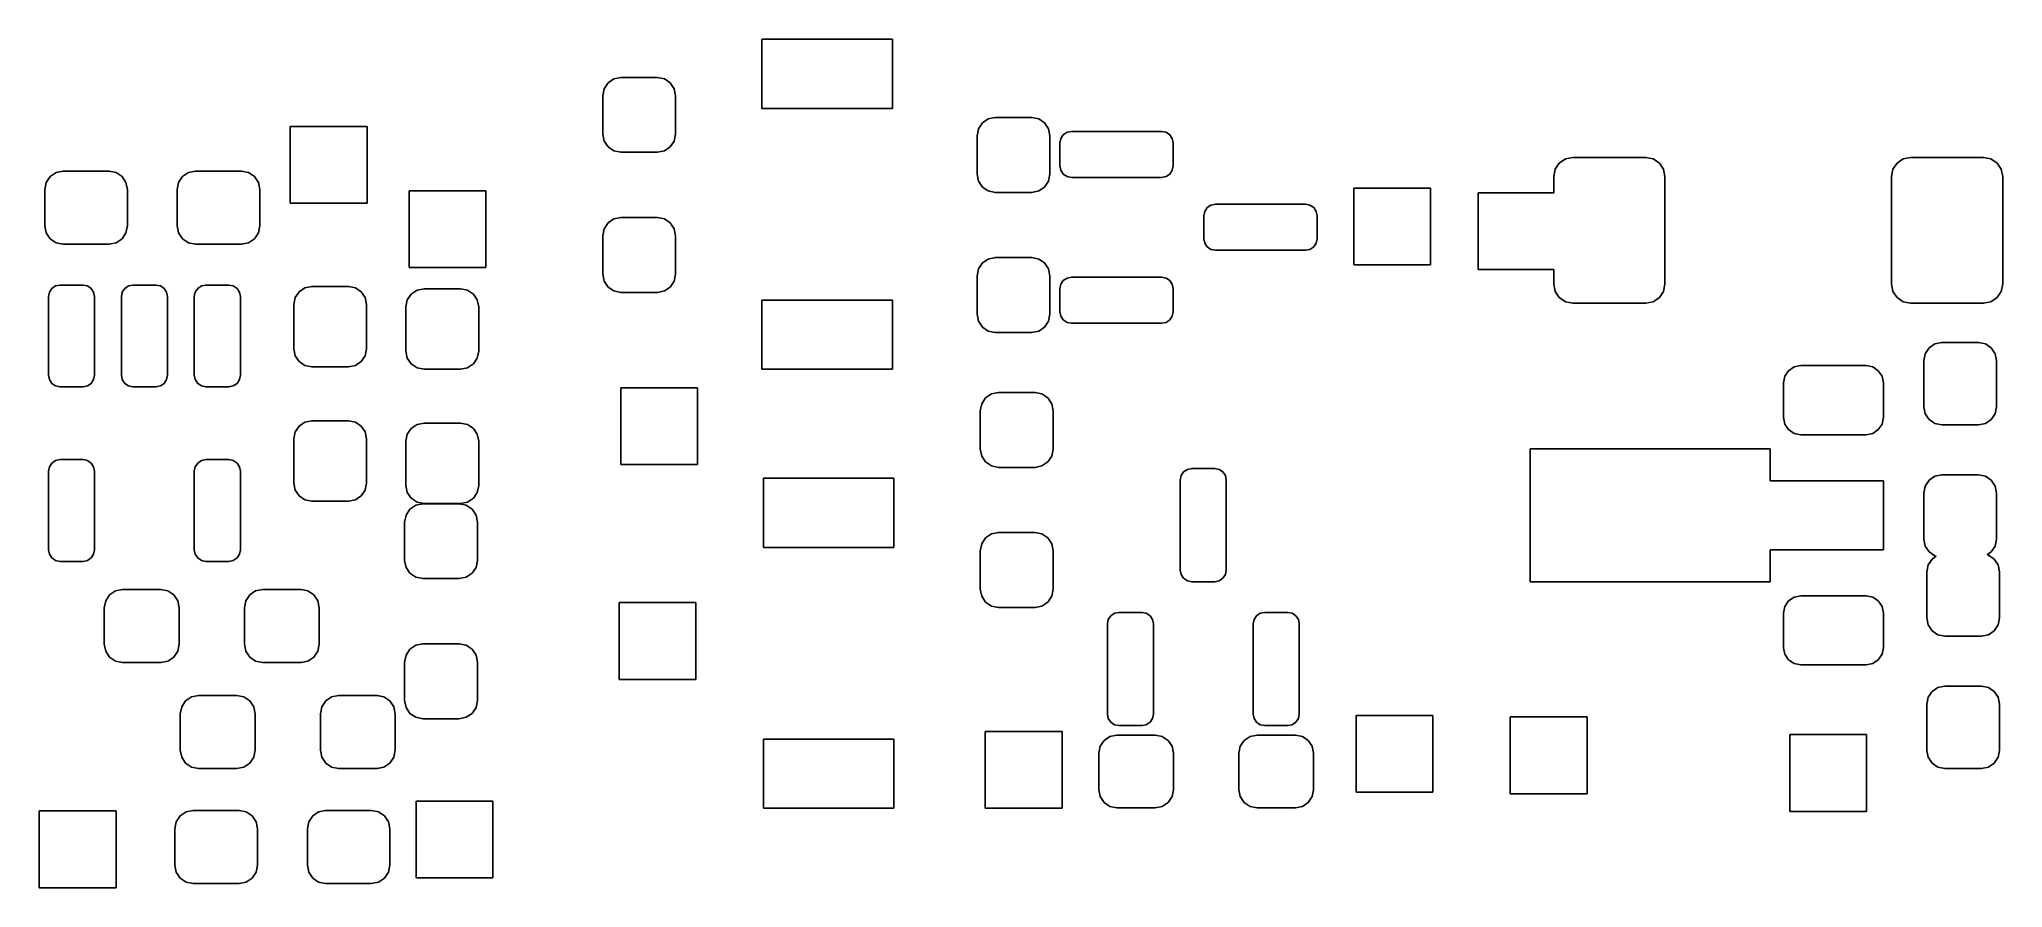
# Model space of a CAD drawing. Extents: x 98.8 to 124.4, y -100.9 to -89.8.
import ezdxf

# ---------------------------------------------------------------- set-up
doc = ezdxf.new("R2010")
doc.units = 0
doc.layers.add('BLACK', color=7, linetype='CONTINUOUS')

msp = doc.modelspace()

# ---------------------------------------------------------------- linework, layer by layer
at = {"layer": 'BLACK', "linetype": 'CONTINUOUS'}
for p, q in [((108.2, -90.71), (108.2, -89.81)), ((108.2, -89.81), (109.9, -89.81)), ((109.9, -89.81), (109.9, -90.71)), ((106.125, -90.545), (106.143079, -90.454113)), ((106.125, -91.045), (106.125, -90.545)), ((106.143079, -90.454113), (106.194562, -90.377062)), ((106.194562, -90.377062), (106.271613, -90.325579)), ((106.271613, -90.325579), (106.3625, -90.3075)), ((106.3625, -90.3075), (106.8375, -90.3075)), ((106.8375, -90.3075), (106.928387, -90.325579)), ((106.928387, -90.325579), (107.005438, -90.377062)), ((107.005438, -90.377062), (107.056921, -90.454113)), ((107.056921, -90.454113), (107.075, -90.545)), ((107.075, -90.545), (107.075, -91.045)), ((109.9, -90.71), (108.2, -90.71)), ((102.055, -91.945), (102.055, -90.945)), ((102.055, -90.945), (103.055, -90.945)), ((103.055, -90.945), (103.055, -91.945)), ((106.143079, -91.135887), (106.125, -91.045)), ((107.075, -91.045), (107.056921, -91.135887)), ((111.0025, -91.0675), (111.020579, -90.976613)), ((111.020579, -90.976613), (111.072062, -90.899562)), ((111.072062, -90.899562), (111.149113, -90.848079)), ((111.149113, -90.848079), (111.24, -90.83)), ((111.24, -90.83), (111.715, -90.83)), ((111.715, -90.83), (111.805887, -90.848079)), ((111.805887, -90.848079), (111.882938, -90.899562)), ((111.882938, -90.899562), (111.934421, -90.976613)), ((111.934421, -90.976613), (111.9525, -91.0675)), ((112.093918, -91.102597), (112.126434, -91.053934)), ((112.126434, -91.053934), (112.175097, -91.021418)), ((112.175097, -91.021418), (112.2325, -91.01)), ((112.2325, -91.01), (113.4075, -91.01)), ((113.4075, -91.01), (113.464903, -91.021418)), ((113.464903, -91.021418), (113.513566, -91.053934)), ((113.513566, -91.053934), (113.546082, -91.102597)), ((106.194562, -91.212938), (106.143079, -91.135887)), ((106.271613, -91.264421), (106.194562, -91.212938)), ((106.3625, -91.2825), (106.271613, -91.264421)), ((106.8375, -91.2825), (106.3625, -91.2825)), ((106.928387, -91.264421), (106.8375, -91.2825)), ((107.005438, -91.212938), (106.928387, -91.264421)), ((107.056921, -91.135887), (107.005438, -91.212938)), ((111.0025, -91.5675), (111.0025, -91.0675)), ((111.9525, -91.0675), (111.9525, -91.5675)), ((112.0825, -91.16), (112.093918, -91.102597)), ((112.0825, -91.46), (112.0825, -91.16)), ((113.546082, -91.102597), (113.5575, -91.16)), ((113.5575, -91.16), (113.5575, -91.46)), ((98.927062, -91.599562), (99.004113, -91.548079)), ((99.004113, -91.548079), (99.095, -91.53)), ((99.095, -91.53), (99.695, -91.53)), ((99.695, -91.53), (99.785887, -91.548079)), ((99.785887, -91.548079), (99.862938, -91.599562)), ((100.652062, -91.599562), (100.729113, -91.548079)), ((100.729113, -91.548079), (100.82, -91.53)), ((100.82, -91.53), (101.42, -91.53)), ((101.42, -91.53), (101.510887, -91.548079)), ((101.510887, -91.548079), (101.587938, -91.599562)), ((111.020579, -91.658387), (111.0025, -91.5675)), ((111.9525, -91.5675), (111.934421, -91.658387)), ((112.093918, -91.517403), (112.0825, -91.46)), ((112.126434, -91.566066), (112.093918, -91.517403)), ((112.175097, -91.598582), (112.126434, -91.566066)), ((113.513566, -91.566066), (113.464903, -91.598582)), ((113.546082, -91.517403), (113.513566, -91.566066)), ((113.5575, -91.46), (113.546082, -91.517403)), ((118.515, -91.6), (118.53403, -91.504329)), ((118.53403, -91.504329), (118.588223, -91.423223)), ((118.588223, -91.423223), (118.669329, -91.36903)), ((118.669329, -91.36903), (118.765, -91.35)), ((118.765, -91.35), (119.715, -91.35)), ((119.715, -91.35), (119.810671, -91.36903)), ((119.810671, -91.36903), (119.891777, -91.423223)), ((119.891777, -91.423223), (119.94597, -91.504329)), ((119.94597, -91.504329), (119.965, -91.6)), ((122.915, -91.6), (122.93403, -91.504329)), ((122.93403, -91.504329), (122.988223, -91.423223)), ((122.988223, -91.423223), (123.069329, -91.36903)), ((123.069329, -91.36903), (123.165, -91.35)), ((123.165, -91.35), (124.115, -91.35)), ((124.115, -91.35), (124.210671, -91.36903)), ((124.210671, -91.36903), (124.291777, -91.423223)), ((124.291777, -91.423223), (124.34597, -91.504329)), ((124.34597, -91.504329), (124.365, -91.6)), ((98.8575, -91.7675), (98.875579, -91.676613)), ((98.8575, -92.2425), (98.8575, -91.7675)), ((98.875579, -91.676613), (98.927062, -91.599562)), ((99.862938, -91.599562), (99.914421, -91.676613)), ((99.914421, -91.676613), (99.9325, -91.7675)), ((99.9325, -91.7675), (99.9325, -92.2425)), ((100.5825, -91.7675), (100.600579, -91.676613)), ((100.5825, -92.2425), (100.5825, -91.7675)), ((100.600579, -91.676613), (100.652062, -91.599562)), ((101.587938, -91.599562), (101.639421, -91.676613)), ((101.639421, -91.676613), (101.6575, -91.7675)), ((101.6575, -91.7675), (101.6575, -92.2425)), ((103.605, -92.785), (103.605, -91.785)), ((103.605, -91.785), (104.605, -91.785)), ((104.605, -91.785), (104.605, -92.785)), ((111.072062, -91.735438), (111.020579, -91.658387)), ((111.149113, -91.786921), (111.072062, -91.735438)), ((111.24, -91.805), (111.149113, -91.786921)), ((111.715, -91.805), (111.24, -91.805)), ((111.805887, -91.786921), (111.715, -91.805)), ((111.882938, -91.735438), (111.805887, -91.786921)), ((111.934421, -91.658387), (111.882938, -91.735438)), ((112.2325, -91.61), (112.175097, -91.598582)), ((113.4075, -91.61), (112.2325, -91.61)), ((113.464903, -91.598582), (113.4075, -91.61)), ((115.91, -92.75), (115.91, -91.75)), ((115.91, -91.75), (116.91, -91.75)), ((116.91, -91.75), (116.91, -92.75)), ((117.53, -92.81), (117.53, -91.81)), ((117.53, -91.81), (118.515, -91.81)), ((118.515, -91.81), (118.515, -91.6)), ((119.965, -91.6), (119.965, -93)), ((122.915, -93), (122.915, -91.6)), ((124.365, -91.6), (124.365, -93)), ((103.055, -91.945), (102.055, -91.945)), ((113.9575, -92.11), (113.968918, -92.052597)), ((113.968918, -92.052597), (114.001434, -92.003934)), ((114.001434, -92.003934), (114.050097, -91.971418)), ((114.050097, -91.971418), (114.1075, -91.96)), ((114.1075, -91.96), (115.2825, -91.96)), ((115.2825, -91.96), (115.339903, -91.971418)), ((115.339903, -91.971418), (115.388566, -92.003934)), ((115.388566, -92.003934), (115.421082, -92.052597)), ((115.421082, -92.052597), (115.4325, -92.11)), ((98.875579, -92.333387), (98.8575, -92.2425)), ((98.927062, -92.410438), (98.875579, -92.333387)), ((99.914421, -92.333387), (99.862938, -92.410438)), ((99.9325, -92.2425), (99.914421, -92.333387)), ((100.600579, -92.333387), (100.5825, -92.2425)), ((100.652062, -92.410438), (100.600579, -92.333387)), ((101.639421, -92.333387), (101.587938, -92.410438)), ((101.6575, -92.2425), (101.639421, -92.333387)), ((106.125, -92.37), (106.143079, -92.279113)), ((106.143079, -92.279113), (106.194562, -92.202062)), ((106.194562, -92.202062), (106.271613, -92.150579)), ((106.271613, -92.150579), (106.3625, -92.1325)), ((106.3625, -92.1325), (106.8375, -92.1325)), ((106.8375, -92.1325), (106.928387, -92.150579)), ((106.928387, -92.150579), (107.005438, -92.202062)), ((107.005438, -92.202062), (107.056921, -92.279113)), ((107.056921, -92.279113), (107.075, -92.37)), ((113.9575, -92.41), (113.9575, -92.11)), ((115.4325, -92.11), (115.4325, -92.41)), ((99.004113, -92.461921), (98.927062, -92.410438)), ((99.095, -92.48), (99.004113, -92.461921)), ((99.695, -92.48), (99.095, -92.48)), ((99.785887, -92.461921), (99.695, -92.48)), ((99.862938, -92.410438), (99.785887, -92.461921)), ((100.729113, -92.461921), (100.652062, -92.410438)), ((100.82, -92.48), (100.729113, -92.461921)), ((101.42, -92.48), (100.82, -92.48)), ((101.510887, -92.461921), (101.42, -92.48)), ((101.587938, -92.410438), (101.510887, -92.461921)), ((106.125, -92.87), (106.125, -92.37)), ((107.075, -92.37), (107.075, -92.87)), ((113.968918, -92.467403), (113.9575, -92.41)), ((114.001434, -92.516066), (113.968918, -92.467403)), ((114.050097, -92.548582), (114.001434, -92.516066)), ((114.1075, -92.56), (114.050097, -92.548582)), ((115.2825, -92.56), (114.1075, -92.56)), ((115.339903, -92.548582), (115.2825, -92.56)), ((115.388566, -92.516066), (115.339903, -92.548582)), ((115.421082, -92.467403), (115.388566, -92.516066)), ((115.4325, -92.41), (115.421082, -92.467403)), ((104.605, -92.785), (103.605, -92.785)), ((111.0025, -92.8925), (111.020579, -92.801613)), ((111.020579, -92.801613), (111.072062, -92.724562)), ((111.072062, -92.724562), (111.149113, -92.673079)), ((111.149113, -92.673079), (111.24, -92.655)), ((111.24, -92.655), (111.715, -92.655)), ((111.715, -92.655), (111.805887, -92.673079)), ((111.805887, -92.673079), (111.882938, -92.724562)), ((111.882938, -92.724562), (111.934421, -92.801613)), ((111.934421, -92.801613), (111.9525, -92.8925)), ((116.91, -92.75), (115.91, -92.75)), ((118.515, -92.81), (117.53, -92.81)), ((118.515, -93), (118.515, -92.81)), ((98.905, -93.1625), (98.916418, -93.105097)), ((98.916418, -93.105097), (98.948934, -93.056434)), ((98.948934, -93.056434), (98.997597, -93.023918)), ((98.997597, -93.023918), (99.055, -93.0125)), ((99.055, -93.0125), (99.355, -93.0125)), ((99.355, -93.0125), (99.412403, -93.023918)), ((99.412403, -93.023918), (99.461066, -93.056434)), ((99.461066, -93.056434), (99.493582, -93.105097)), ((99.493582, -93.105097), (99.505, -93.1625)), ((99.855, -93.1625), (99.866418, -93.105097)), ((99.866418, -93.105097), (99.898934, -93.056434)), ((99.898934, -93.056434), (99.947597, -93.023918)), ((99.947597, -93.023918), (100.005, -93.0125)), ((100.005, -93.0125), (100.305, -93.0125)), ((100.305, -93.0125), (100.362403, -93.023918)), ((100.362403, -93.023918), (100.411066, -93.056434)), ((100.411066, -93.056434), (100.443582, -93.105097)), ((100.443582, -93.105097), (100.455, -93.1625)), ((100.805, -93.1625), (100.816418, -93.105097)), ((100.816418, -93.105097), (100.848934, -93.056434)), ((100.848934, -93.056434), (100.897597, -93.023918)), ((100.897597, -93.023918), (100.955, -93.0125)), ((100.955, -93.0125), (101.255, -93.0125)), ((101.255, -93.0125), (101.312403, -93.023918)), ((101.312403, -93.023918), (101.361066, -93.056434)), ((101.361066, -93.056434), (101.393582, -93.105097)), ((101.393582, -93.105097), (101.405, -93.1625)), ((102.118079, -93.176613), (102.169562, -93.099562)), ((102.169562, -93.099562), (102.246613, -93.048079)), ((102.246613, -93.048079), (102.3375, -93.03)), ((102.3375, -93.03), (102.8125, -93.03)), ((102.8125, -93.03), (102.903387, -93.048079)), ((102.903387, -93.048079), (102.980438, -93.099562)), ((102.980438, -93.099562), (103.031921, -93.176613)), ((103.629562, -93.129562), (103.706613, -93.078079)), ((103.706613, -93.078079), (103.7975, -93.06)), ((103.7975, -93.06), (104.2725, -93.06)), ((104.2725, -93.06), (104.363387, -93.078079)), ((104.363387, -93.078079), (104.440438, -93.129562)), ((106.143079, -92.960887), (106.125, -92.87)), ((106.194562, -93.037938), (106.143079, -92.960887)), ((106.271613, -93.089421), (106.194562, -93.037938)), ((106.3625, -93.1075), (106.271613, -93.089421)), ((106.8375, -93.1075), (106.3625, -93.1075)), ((106.928387, -93.089421), (106.8375, -93.1075)), ((107.005438, -93.037938), (106.928387, -93.089421)), ((107.056921, -92.960887), (107.005438, -93.037938)), ((107.075, -92.87), (107.056921, -92.960887)), ((111.0025, -93.3925), (111.0025, -92.8925)), ((111.9525, -92.8925), (111.9525, -93.3925)), ((112.0825, -93.06), (112.093918, -93.002597)), ((112.0825, -93.36), (112.0825, -93.06)), ((112.093918, -93.002597), (112.126434, -92.953934)), ((112.126434, -92.953934), (112.175097, -92.921418)), ((112.175097, -92.921418), (112.2325, -92.91)), ((112.2325, -92.91), (113.4075, -92.91)), ((113.4075, -92.91), (113.464903, -92.921418)), ((113.464903, -92.921418), (113.513566, -92.953934)), ((113.513566, -92.953934), (113.546082, -93.002597)), ((113.546082, -93.002597), (113.5575, -93.06)), ((113.5575, -93.06), (113.5575, -93.36)), ((118.53403, -93.095671), (118.515, -93)), ((118.588223, -93.176777), (118.53403, -93.095671)), ((119.94597, -93.095671), (119.891777, -93.176777)), ((119.965, -93), (119.94597, -93.095671)), ((122.93403, -93.095671), (122.915, -93)), ((122.988223, -93.176777), (122.93403, -93.095671)), ((124.34597, -93.095671), (124.291777, -93.176777)), ((124.365, -93), (124.34597, -93.095671)), ((98.905, -94.1875), (98.905, -93.1625)), ((99.505, -93.1625), (99.505, -94.1875)), ((99.855, -94.1875), (99.855, -93.1625)), ((100.455, -93.1625), (100.455, -94.1875)), ((100.805, -94.1875), (100.805, -93.1625)), ((101.405, -93.1625), (101.405, -94.1875)), ((102.1, -93.2675), (102.118079, -93.176613)), ((102.1, -93.8425), (102.1, -93.2675)), ((103.031921, -93.176613), (103.05, -93.2675)), ((103.05, -93.2675), (103.05, -93.8425)), ((103.56, -93.2975), (103.578079, -93.206613)), ((103.56, -93.8725), (103.56, -93.2975)), ((103.578079, -93.206613), (103.629562, -93.129562)), ((104.440438, -93.129562), (104.491921, -93.206613)), ((104.491921, -93.206613), (104.51, -93.2975)), ((104.51, -93.2975), (104.51, -93.8725)), ((108.2, -94.11), (108.2, -93.21)), ((108.2, -93.21), (109.9, -93.21)), ((109.9, -93.21), (109.9, -94.11)), ((112.093918, -93.417403), (112.0825, -93.36)), ((113.5575, -93.36), (113.546082, -93.417403)), ((118.669329, -93.23097), (118.588223, -93.176777)), ((118.765, -93.25), (118.669329, -93.23097)), ((119.715, -93.25), (118.765, -93.25)), ((119.810671, -93.23097), (119.715, -93.25)), ((119.891777, -93.176777), (119.810671, -93.23097)), ((123.069329, -93.23097), (122.988223, -93.176777)), ((123.165, -93.25), (123.069329, -93.23097)), ((124.115, -93.25), (123.165, -93.25)), ((124.210671, -93.23097), (124.115, -93.25)), ((124.291777, -93.176777), (124.210671, -93.23097)), ((111.020579, -93.483387), (111.0025, -93.3925)), ((111.072062, -93.560438), (111.020579, -93.483387)), ((111.149113, -93.611921), (111.072062, -93.560438)), ((111.24, -93.63), (111.149113, -93.611921)), ((111.805887, -93.611921), (111.715, -93.63)), ((111.882938, -93.560438), (111.805887, -93.611921)), ((111.934421, -93.483387), (111.882938, -93.560438)), ((111.9525, -93.3925), (111.934421, -93.483387)), ((112.126434, -93.466066), (112.093918, -93.417403)), ((112.175097, -93.498582), (112.126434, -93.466066)), ((112.2325, -93.51), (112.175097, -93.498582)), ((113.4075, -93.51), (112.2325, -93.51)), ((113.464903, -93.498582), (113.4075, -93.51)), ((113.513566, -93.466066), (113.464903, -93.498582)), ((113.546082, -93.417403), (113.513566, -93.466066)), ((102.118079, -93.933387), (102.1, -93.8425)), ((103.05, -93.8425), (103.031921, -93.933387)), ((103.578079, -93.963387), (103.56, -93.8725)), ((104.51, -93.8725), (104.491921, -93.963387)), ((111.715, -93.63), (111.24, -93.63)), ((123.353079, -93.906613), (123.404562, -93.829562)), ((123.404562, -93.829562), (123.481613, -93.778079)), ((123.481613, -93.778079), (123.5725, -93.76)), ((123.5725, -93.76), (124.0475, -93.76)), ((124.0475, -93.76), (124.138387, -93.778079)), ((124.138387, -93.778079), (124.215438, -93.829562)), ((124.215438, -93.829562), (124.266921, -93.906613)), ((102.169562, -94.010438), (102.118079, -93.933387)), ((102.246613, -94.061921), (102.169562, -94.010438)), ((102.3375, -94.08), (102.246613, -94.061921)), ((102.8125, -94.08), (102.3375, -94.08)), ((102.903387, -94.061921), (102.8125, -94.08)), ((102.980438, -94.010438), (102.903387, -94.061921)), ((103.031921, -93.933387), (102.980438, -94.010438)), ((103.629562, -94.040438), (103.578079, -93.963387)), ((103.706613, -94.091921), (103.629562, -94.040438)), ((103.7975, -94.11), (103.706613, -94.091921)), ((104.2725, -94.11), (103.7975, -94.11)), ((104.363387, -94.091921), (104.2725, -94.11)), ((104.440438, -94.040438), (104.363387, -94.091921)), ((104.491921, -93.963387), (104.440438, -94.040438)), ((109.9, -94.11), (108.2, -94.11)), ((121.527127, -94.201396), (121.575901, -94.128401)), ((121.575901, -94.128401), (121.648896, -94.079627)), ((121.648896, -94.079627), (121.735, -94.0625)), ((121.735, -94.0625), (122.585, -94.0625)), ((122.585, -94.0625), (122.671104, -94.079627)), ((122.671104, -94.079627), (122.744099, -94.128401)), ((122.744099, -94.128401), (122.792873, -94.201396)), ((123.335, -93.9975), (123.353079, -93.906613)), ((123.335, -94.5975), (123.335, -93.9975)), ((124.266921, -93.906613), (124.285, -93.9975)), ((124.285, -93.9975), (124.285, -94.5975)), ((98.916418, -94.244903), (98.905, -94.1875)), ((98.948934, -94.293566), (98.916418, -94.244903)), ((98.997597, -94.326082), (98.948934, -94.293566)), ((99.055, -94.3375), (98.997597, -94.326082)), ((99.355, -94.3375), (99.055, -94.3375)), ((99.412403, -94.326082), (99.355, -94.3375)), ((99.461066, -94.293566), (99.412403, -94.326082)), ((99.493582, -94.244903), (99.461066, -94.293566)), ((99.505, -94.1875), (99.493582, -94.244903)), ((99.866418, -94.244903), (99.855, -94.1875)), ((99.898934, -94.293566), (99.866418, -94.244903)), ((99.947597, -94.326082), (99.898934, -94.293566)), ((100.005, -94.3375), (99.947597, -94.326082)), ((100.305, -94.3375), (100.005, -94.3375)), ((100.362403, -94.326082), (100.305, -94.3375)), ((100.411066, -94.293566), (100.362403, -94.326082)), ((100.443582, -94.244903), (100.411066, -94.293566)), ((100.455, -94.1875), (100.443582, -94.244903)), ((100.816418, -94.244903), (100.805, -94.1875)), ((100.848934, -94.293566), (100.816418, -94.244903)), ((100.897597, -94.326082), (100.848934, -94.293566)), ((100.955, -94.3375), (100.897597, -94.326082)), ((101.255, -94.3375), (100.955, -94.3375)), ((101.312403, -94.326082), (101.255, -94.3375)), ((101.361066, -94.293566), (101.312403, -94.326082)), ((101.393582, -94.244903), (101.361066, -94.293566)), ((101.405, -94.1875), (101.393582, -94.244903)), ((106.36, -95.35), (106.36, -94.35)), ((106.36, -94.35), (107.36, -94.35)), ((107.36, -94.35), (107.36, -95.35)), ((121.51, -94.2875), (121.527127, -94.201396)), ((121.51, -94.7375), (121.51, -94.2875)), ((122.792873, -94.201396), (122.81, -94.2875)), ((122.81, -94.2875), (122.81, -94.7375)), ((111.045, -94.65), (111.063079, -94.559113)), ((111.063079, -94.559113), (111.114562, -94.482062)), ((111.114562, -94.482062), (111.191613, -94.430579)), ((111.191613, -94.430579), (111.2825, -94.4125)), ((111.2825, -94.4125), (111.7575, -94.4125)), ((111.7575, -94.4125), (111.848387, -94.430579)), ((111.848387, -94.430579), (111.925438, -94.482062)), ((111.925438, -94.482062), (111.976921, -94.559113)), ((111.976921, -94.559113), (111.995, -94.65)), ((123.353079, -94.688387), (123.335, -94.5975)), ((124.285, -94.5975), (124.266921, -94.688387)), ((102.118079, -94.926613), (102.169562, -94.849562)), ((102.169562, -94.849562), (102.246613, -94.798079)), ((102.246613, -94.798079), (102.3375, -94.78)), ((102.3375, -94.78), (102.8125, -94.78)), ((102.8125, -94.78), (102.903387, -94.798079)), ((102.903387, -94.798079), (102.980438, -94.849562)), ((102.980438, -94.849562), (103.031921, -94.926613)), ((103.578079, -94.956613), (103.629562, -94.879562)), ((103.629562, -94.879562), (103.706613, -94.828079)), ((103.706613, -94.828079), (103.7975, -94.81)), ((103.7975, -94.81), (104.2725, -94.81)), ((104.2725, -94.81), (104.363387, -94.828079)), ((104.363387, -94.828079), (104.440438, -94.879562)), ((104.440438, -94.879562), (104.491921, -94.956613)), ((111.045, -95.15), (111.045, -94.65)), ((111.995, -94.65), (111.995, -95.15)), ((121.527127, -94.823604), (121.51, -94.7375)), ((121.575901, -94.896599), (121.527127, -94.823604)), ((121.648896, -94.945373), (121.575901, -94.896599)), ((122.744099, -94.896599), (122.671104, -94.945373)), ((122.792873, -94.823604), (122.744099, -94.896599)), ((122.81, -94.7375), (122.792873, -94.823604)), ((123.404562, -94.765438), (123.353079, -94.688387)), ((123.481613, -94.816921), (123.404562, -94.765438)), ((123.5725, -94.835), (123.481613, -94.816921)), ((124.0475, -94.835), (123.5725, -94.835)), ((124.138387, -94.816921), (124.0475, -94.835)), ((124.215438, -94.765438), (124.138387, -94.816921)), ((124.266921, -94.688387), (124.215438, -94.765438)), ((102.1, -95.0175), (102.118079, -94.926613)), ((102.1, -95.5925), (102.1, -95.0175)), ((103.031921, -94.926613), (103.05, -95.0175)), ((103.05, -95.0175), (103.05, -95.5925)), ((103.56, -95.0475), (103.578079, -94.956613)), ((103.56, -95.6225), (103.56, -95.0475)), ((104.491921, -94.956613), (104.51, -95.0475)), ((104.51, -95.0475), (104.51, -95.6225)), ((111.063079, -95.240887), (111.045, -95.15)), ((111.995, -95.15), (111.976921, -95.240887)), ((118.21, -96.879), (118.21, -95.146)), ((118.21, -95.146), (121.335, -95.146)), ((121.335, -95.146), (121.335, -95.5625)), ((121.735, -94.9625), (121.648896, -94.945373)), ((122.585, -94.9625), (121.735, -94.9625)), ((122.671104, -94.945373), (122.585, -94.9625)), ((98.905, -95.4375), (98.916418, -95.380097)), ((98.916418, -95.380097), (98.948934, -95.331434)), ((98.948934, -95.331434), (98.997597, -95.298918)), ((98.997597, -95.298918), (99.055, -95.2875)), ((99.055, -95.2875), (99.355, -95.2875)), ((99.355, -95.2875), (99.412403, -95.298918)), ((99.412403, -95.298918), (99.461066, -95.331434)), ((99.461066, -95.331434), (99.493582, -95.380097)), ((99.493582, -95.380097), (99.505, -95.4375)), ((100.805, -95.4375), (100.816418, -95.380097)), ((100.816418, -95.380097), (100.848934, -95.331434)), ((100.848934, -95.331434), (100.897597, -95.298918)), ((100.897597, -95.298918), (100.955, -95.2875)), ((100.955, -95.2875), (101.255, -95.2875)), ((101.255, -95.2875), (101.312403, -95.298918)), ((101.312403, -95.298918), (101.361066, -95.331434)), ((101.361066, -95.331434), (101.393582, -95.380097)), ((101.393582, -95.380097), (101.405, -95.4375)), ((107.36, -95.35), (106.36, -95.35)), ((111.114562, -95.317938), (111.063079, -95.240887)), ((111.191613, -95.369421), (111.114562, -95.317938)), ((111.2825, -95.3875), (111.191613, -95.369421)), ((111.7575, -95.3875), (111.2825, -95.3875)), ((111.848387, -95.369421), (111.7575, -95.3875)), ((111.925438, -95.317938), (111.848387, -95.369421)), ((111.976921, -95.240887), (111.925438, -95.317938)), ((113.742597, -95.413918), (113.8, -95.4025)), ((113.8, -95.4025), (114.1, -95.4025)), ((114.1, -95.4025), (114.157403, -95.413918)), ((98.905, -96.4625), (98.905, -95.4375)), ((99.505, -95.4375), (99.505, -96.4625)), ((100.805, -96.4625), (100.805, -95.4375)), ((101.405, -95.4375), (101.405, -96.4625)), ((102.118079, -95.683387), (102.1, -95.5925)), ((103.05, -95.5925), (103.031921, -95.683387)), ((103.578079, -95.713387), (103.56, -95.6225)), ((104.51, -95.6225), (104.491921, -95.713387)), ((108.22, -96.43), (108.22, -95.53)), ((108.22, -95.53), (109.92, -95.53)), ((109.92, -95.53), (109.92, -96.43)), ((113.65, -95.5525), (113.661418, -95.495097)), ((113.65, -96.7275), (113.65, -95.5525)), ((113.661418, -95.495097), (113.693934, -95.446434)), ((113.693934, -95.446434), (113.742597, -95.413918)), ((114.157403, -95.413918), (114.206066, -95.446434)), ((114.206066, -95.446434), (114.238582, -95.495097)), ((114.238582, -95.495097), (114.25, -95.5525)), ((114.25, -95.5525), (114.25, -96.7275)), ((121.335, -95.5625), (122.81, -95.5625)), ((122.81, -95.5625), (122.81, -96.4625)), ((123.335, -95.7225), (123.353079, -95.631613)), ((123.353079, -95.631613), (123.404562, -95.554562)), ((123.404562, -95.554562), (123.481613, -95.503079)), ((123.481613, -95.503079), (123.5725, -95.485)), ((123.5725, -95.485), (124.0475, -95.485)), ((124.0475, -95.485), (124.138387, -95.503079)), ((124.138387, -95.503079), (124.215438, -95.554562)), ((124.215438, -95.554562), (124.266921, -95.631613)), ((124.266921, -95.631613), (124.285, -95.7225)), ((102.169562, -95.760438), (102.118079, -95.683387)), ((102.246613, -95.811921), (102.169562, -95.760438)), ((102.3375, -95.83), (102.246613, -95.811921)), ((102.8125, -95.83), (102.3375, -95.83)), ((102.903387, -95.811921), (102.8125, -95.83)), ((102.980438, -95.760438), (102.903387, -95.811921)), ((103.031921, -95.683387), (102.980438, -95.760438)), ((103.629562, -95.790438), (103.578079, -95.713387)), ((103.614562, -95.932062), (103.691613, -95.880579)), ((103.706613, -95.841921), (103.629562, -95.790438)), ((103.691613, -95.880579), (103.7825, -95.8625)), ((103.7975, -95.86), (103.706613, -95.841921)), ((103.7825, -95.8625), (104.2575, -95.8625)), ((104.2725, -95.86), (103.7975, -95.86)), ((104.2575, -95.8625), (104.348387, -95.880579)), ((104.363387, -95.841921), (104.2725, -95.86)), ((104.348387, -95.880579), (104.425438, -95.932062)), ((104.440438, -95.790438), (104.363387, -95.841921)), ((104.491921, -95.713387), (104.440438, -95.790438)), ((123.335, -96.3225), (123.335, -95.7225)), ((124.285, -95.7225), (124.285, -96.3225)), ((103.545, -96.1), (103.563079, -96.009113)), ((103.545, -96.6), (103.545, -96.1)), ((103.563079, -96.009113), (103.614562, -95.932062)), ((104.425438, -95.932062), (104.476921, -96.009113)), ((104.476921, -96.009113), (104.495, -96.1)), ((104.495, -96.1), (104.495, -96.6)), ((109.92, -96.43), (108.22, -96.43)), ((111.045, -96.475), (111.063079, -96.384113)), ((111.063079, -96.384113), (111.114562, -96.307062)), ((111.114562, -96.307062), (111.191613, -96.255579)), ((111.191613, -96.255579), (111.2825, -96.2375)), ((111.2825, -96.2375), (111.7575, -96.2375)), ((111.7575, -96.2375), (111.848387, -96.255579)), ((111.848387, -96.255579), (111.925438, -96.307062)), ((111.925438, -96.307062), (111.976921, -96.384113)), ((111.976921, -96.384113), (111.995, -96.475)), ((123.353079, -96.413387), (123.335, -96.3225)), ((123.404562, -96.490438), (123.353079, -96.413387)), ((124.266921, -96.413387), (124.215438, -96.490438)), ((124.285, -96.3225), (124.266921, -96.413387)), ((98.916418, -96.519903), (98.905, -96.4625)), ((98.948934, -96.568566), (98.916418, -96.519903)), ((98.997597, -96.601082), (98.948934, -96.568566)), ((99.055, -96.6125), (98.997597, -96.601082)), ((99.355, -96.6125), (99.055, -96.6125)), ((99.412403, -96.601082), (99.355, -96.6125)), ((99.461066, -96.568566), (99.412403, -96.601082)), ((99.493582, -96.519903), (99.461066, -96.568566)), ((99.505, -96.4625), (99.493582, -96.519903)), ((100.816418, -96.519903), (100.805, -96.4625)), ((100.848934, -96.568566), (100.816418, -96.519903)), ((100.897597, -96.601082), (100.848934, -96.568566)), ((100.955, -96.6125), (100.897597, -96.601082)), ((101.255, -96.6125), (100.955, -96.6125)), ((101.312403, -96.601082), (101.255, -96.6125)), ((101.361066, -96.568566), (101.312403, -96.601082)), ((101.393582, -96.519903), (101.361066, -96.568566)), ((101.405, -96.4625), (101.393582, -96.519903)), ((103.563079, -96.690887), (103.545, -96.6)), ((103.614562, -96.767938), (103.563079, -96.690887)), ((104.476921, -96.690887), (104.425438, -96.767938)), ((104.495, -96.6), (104.476921, -96.690887)), ((111.045, -96.975), (111.045, -96.475)), ((111.995, -96.475), (111.995, -96.975)), ((122.81, -96.4625), (121.335, -96.4625)), ((121.335, -96.4625), (121.335, -96.879)), ((123.375, -96.75), (123.393079, -96.659113)), ((123.393079, -96.659113), (123.444562, -96.582062)), ((123.481613, -96.541921), (123.404562, -96.490438)), ((123.444562, -96.582062), (123.499356, -96.54545)), ((123.499356, -96.54545), (123.481613, -96.541921)), ((124.215438, -96.490438), (124.160643, -96.527049)), ((124.160643, -96.527049), (124.178387, -96.530579)), ((124.178387, -96.530579), (124.255438, -96.582062)), ((124.255438, -96.582062), (124.306921, -96.659113)), ((124.306921, -96.659113), (124.325, -96.75)), ((103.691613, -96.819421), (103.614562, -96.767938)), ((103.7825, -96.8375), (103.691613, -96.819421)), ((104.2575, -96.8375), (103.7825, -96.8375)), ((104.348387, -96.819421), (104.2575, -96.8375)), ((104.425438, -96.767938), (104.348387, -96.819421)), ((113.661418, -96.784903), (113.65, -96.7275)), ((113.693934, -96.833566), (113.661418, -96.784903)), ((113.742597, -96.866082), (113.693934, -96.833566)), ((113.8, -96.8775), (113.742597, -96.866082)), ((114.1, -96.8775), (113.8, -96.8775)), ((114.157403, -96.866082), (114.1, -96.8775)), ((114.206066, -96.833566), (114.157403, -96.866082)), ((114.238582, -96.784903), (114.206066, -96.833566)), ((114.25, -96.7275), (114.238582, -96.784903)), ((121.335, -96.879), (118.21, -96.879)), ((123.375, -97.35), (123.375, -96.75)), ((124.325, -96.75), (124.325, -97.35)), ((99.6325, -97.2175), (99.650579, -97.126613)), ((99.650579, -97.126613), (99.702062, -97.049562)), ((99.702062, -97.049562), (99.779113, -96.998079)), ((99.779113, -96.998079), (99.87, -96.98)), ((99.87, -96.98), (100.37, -96.98)), ((100.37, -96.98), (100.460887, -96.998079)), ((100.460887, -96.998079), (100.537938, -97.049562)), ((100.537938, -97.049562), (100.589421, -97.126613)), ((100.589421, -97.126613), (100.6075, -97.2175)), ((101.4575, -97.2175), (101.475579, -97.126613)), ((101.475579, -97.126613), (101.527062, -97.049562)), ((101.527062, -97.049562), (101.604113, -96.998079)), ((101.604113, -96.998079), (101.695, -96.98)), ((101.695, -96.98), (102.195, -96.98)), ((102.195, -96.98), (102.285887, -96.998079)), ((102.285887, -96.998079), (102.362938, -97.049562)), ((102.362938, -97.049562), (102.414421, -97.126613)), ((102.414421, -97.126613), (102.4325, -97.2175)), ((106.34, -98.15), (106.34, -97.15)), ((106.34, -97.15), (107.34, -97.15)), ((107.34, -97.15), (107.34, -98.15)), ((111.063079, -97.065887), (111.045, -96.975)), ((111.114562, -97.142938), (111.063079, -97.065887)), ((111.191613, -97.194421), (111.114562, -97.142938)), ((111.2825, -97.2125), (111.191613, -97.194421)), ((111.848387, -97.194421), (111.7575, -97.2125)), ((111.925438, -97.142938), (111.848387, -97.194421)), ((111.976921, -97.065887), (111.925438, -97.142938)), ((111.995, -96.975), (111.976921, -97.065887)), ((121.51, -97.2875), (121.527127, -97.201396)), ((121.527127, -97.201396), (121.575901, -97.128401)), ((121.575901, -97.128401), (121.648896, -97.079627)), ((121.648896, -97.079627), (121.735, -97.0625)), ((121.735, -97.0625), (122.585, -97.0625)), ((122.585, -97.0625), (122.671104, -97.079627)), ((122.671104, -97.079627), (122.744099, -97.128401)), ((122.744099, -97.128401), (122.792873, -97.201396)), ((122.792873, -97.201396), (122.81, -97.2875)), ((99.6325, -97.6925), (99.6325, -97.2175)), ((100.6075, -97.2175), (100.6075, -97.6925)), ((101.4575, -97.6925), (101.4575, -97.2175)), ((102.4325, -97.2175), (102.4325, -97.6925)), ((111.7575, -97.2125), (111.2825, -97.2125)), ((112.7, -97.4275), (112.711418, -97.370097)), ((112.7, -98.6025), (112.7, -97.4275)), ((112.711418, -97.370097), (112.743934, -97.321434)), ((112.743934, -97.321434), (112.792597, -97.288918)), ((112.792597, -97.288918), (112.85, -97.2775)), ((112.85, -97.2775), (113.15, -97.2775)), ((113.15, -97.2775), (113.207403, -97.288918)), ((113.207403, -97.288918), (113.256066, -97.321434)), ((113.256066, -97.321434), (113.288582, -97.370097)), ((113.288582, -97.370097), (113.3, -97.4275)), ((113.3, -97.4275), (113.3, -98.6025)), ((114.6, -97.4275), (114.611418, -97.370097)), ((114.6, -98.6025), (114.6, -97.4275)), ((114.611418, -97.370097), (114.643934, -97.321434)), ((114.643934, -97.321434), (114.692597, -97.288918)), ((114.692597, -97.288918), (114.75, -97.2775)), ((114.75, -97.2775), (115.05, -97.2775)), ((115.05, -97.2775), (115.107403, -97.288918)), ((115.107403, -97.288918), (115.156066, -97.321434)), ((115.156066, -97.321434), (115.188582, -97.370097)), ((115.188582, -97.370097), (115.2, -97.4275)), ((115.2, -97.4275), (115.2, -98.6025)), ((121.51, -97.7375), (121.51, -97.2875)), ((122.81, -97.2875), (122.81, -97.7375)), ((123.393079, -97.440887), (123.375, -97.35)), ((123.444562, -97.517938), (123.393079, -97.440887)), ((124.306921, -97.440887), (124.255438, -97.517938)), ((124.325, -97.35), (124.306921, -97.440887)), ((99.650579, -97.783387), (99.6325, -97.6925)), ((100.6075, -97.6925), (100.589421, -97.783387)), ((101.475579, -97.783387), (101.4575, -97.6925)), ((102.4325, -97.6925), (102.414421, -97.783387)), ((103.614562, -97.757062), (103.691613, -97.705579)), ((103.691613, -97.705579), (103.7825, -97.6875)), ((103.7825, -97.6875), (104.2575, -97.6875)), ((104.2575, -97.6875), (104.348387, -97.705579)), ((104.348387, -97.705579), (104.425438, -97.757062)), ((123.521613, -97.569421), (123.444562, -97.517938)), ((123.6125, -97.5875), (123.521613, -97.569421)), ((124.0875, -97.5875), (123.6125, -97.5875)), ((124.178387, -97.569421), (124.0875, -97.5875)), ((124.255438, -97.517938), (124.178387, -97.569421)), ((99.702062, -97.860438), (99.650579, -97.783387)), ((99.779113, -97.911921), (99.702062, -97.860438)), ((99.87, -97.93), (99.779113, -97.911921)), ((100.37, -97.93), (99.87, -97.93)), ((100.460887, -97.911921), (100.37, -97.93)), ((100.537938, -97.860438), (100.460887, -97.911921)), ((100.589421, -97.783387), (100.537938, -97.860438)), ((101.527062, -97.860438), (101.475579, -97.783387)), ((101.604113, -97.911921), (101.527062, -97.860438)), ((101.695, -97.93), (101.604113, -97.911921)), ((102.195, -97.93), (101.695, -97.93)), ((102.285887, -97.911921), (102.195, -97.93)), ((102.362938, -97.860438), (102.285887, -97.911921)), ((102.414421, -97.783387), (102.362938, -97.860438)), ((103.545, -97.925), (103.563079, -97.834113)), ((103.545, -98.425), (103.545, -97.925)), ((103.563079, -97.834113), (103.614562, -97.757062)), ((104.425438, -97.757062), (104.476921, -97.834113)), ((104.476921, -97.834113), (104.495, -97.925)), ((104.495, -97.925), (104.495, -98.425)), ((121.527127, -97.823604), (121.51, -97.7375)), ((121.575901, -97.896599), (121.527127, -97.823604)), ((121.648896, -97.945373), (121.575901, -97.896599)), ((121.735, -97.9625), (121.648896, -97.945373)), ((122.585, -97.9625), (121.735, -97.9625)), ((122.671104, -97.945373), (122.585, -97.9625)), ((122.744099, -97.896599), (122.671104, -97.945373)), ((122.792873, -97.823604), (122.744099, -97.896599)), ((122.81, -97.7375), (122.792873, -97.823604)), ((107.34, -98.15), (106.34, -98.15)), ((100.640579, -98.506613), (100.692062, -98.429562)), ((100.692062, -98.429562), (100.769113, -98.378079)), ((100.769113, -98.378079), (100.86, -98.36)), ((100.86, -98.36), (101.36, -98.36)), ((101.36, -98.36), (101.450887, -98.378079)), ((101.450887, -98.378079), (101.527938, -98.429562)), ((101.527938, -98.429562), (101.579421, -98.506613)), ((102.465579, -98.506613), (102.517062, -98.429562)), ((102.517062, -98.429562), (102.594113, -98.378079)), ((102.594113, -98.378079), (102.685, -98.36)), ((102.685, -98.36), (103.185, -98.36)), ((103.185, -98.36), (103.275887, -98.378079)), ((103.275887, -98.378079), (103.352938, -98.429562)), ((103.352938, -98.429562), (103.404421, -98.506613)), ((103.563079, -98.515887), (103.545, -98.425)), ((104.495, -98.425), (104.476921, -98.515887)), ((123.375, -98.475), (123.393079, -98.384113)), ((123.375, -99.075), (123.375, -98.475)), ((123.393079, -98.384113), (123.444562, -98.307062)), ((123.444562, -98.307062), (123.521613, -98.255579)), ((123.521613, -98.255579), (123.6125, -98.2375)), ((123.6125, -98.2375), (124.0875, -98.2375)), ((124.0875, -98.2375), (124.178387, -98.255579)), ((124.178387, -98.255579), (124.255438, -98.307062)), ((124.255438, -98.307062), (124.306921, -98.384113)), ((124.306921, -98.384113), (124.325, -98.475)), ((124.325, -98.475), (124.325, -99.075)), ((100.6225, -98.5975), (100.640579, -98.506613)), ((100.6225, -99.0725), (100.6225, -98.5975)), ((101.579421, -98.506613), (101.5975, -98.5975)), ((101.5975, -98.5975), (101.5975, -99.0725)), ((102.4475, -98.5975), (102.465579, -98.506613)), ((102.4475, -99.0725), (102.4475, -98.5975)), ((103.404421, -98.506613), (103.4225, -98.5975)), ((103.4225, -98.5975), (103.4225, -99.0725)), ((103.614562, -98.592938), (103.563079, -98.515887)), ((103.691613, -98.644421), (103.614562, -98.592938)), ((103.7825, -98.6625), (103.691613, -98.644421)), ((104.2575, -98.6625), (103.7825, -98.6625)), ((104.348387, -98.644421), (104.2575, -98.6625)), ((104.425438, -98.592938), (104.348387, -98.644421)), ((104.476921, -98.515887), (104.425438, -98.592938)), ((112.711418, -98.659903), (112.7, -98.6025)), ((112.743934, -98.708566), (112.711418, -98.659903)), ((112.792597, -98.741082), (112.743934, -98.708566)), ((113.256066, -98.708566), (113.207403, -98.741082)), ((113.288582, -98.659903), (113.256066, -98.708566)), ((113.3, -98.6025), (113.288582, -98.659903)), ((114.611418, -98.659903), (114.6, -98.6025)), ((114.643934, -98.708566), (114.611418, -98.659903)), ((114.692597, -98.741082), (114.643934, -98.708566)), ((115.156066, -98.708566), (115.107403, -98.741082)), ((115.188582, -98.659903), (115.156066, -98.708566)), ((115.2, -98.6025), (115.188582, -98.659903)), ((115.94, -99.62), (115.94, -98.62)), ((115.94, -98.62), (116.94, -98.62)), ((116.94, -98.62), (116.94, -99.62)), ((117.95, -99.64), (117.95, -98.64)), ((117.95, -98.64), (118.95, -98.64)), ((118.95, -98.64), (118.95, -99.64)), ((108.22, -99.83), (108.22, -98.93)), ((108.22, -98.93), (109.92, -98.93)), ((109.92, -98.93), (109.92, -99.83)), ((111.11, -99.83), (111.11, -98.83)), ((111.11, -98.83), (112.11, -98.83)), ((112.11, -98.83), (112.11, -99.83)), ((112.605579, -99.021613), (112.657062, -98.944562)), ((112.657062, -98.944562), (112.734113, -98.893079)), ((112.734113, -98.893079), (112.825, -98.875)), ((112.85, -98.7525), (112.792597, -98.741082)), ((112.825, -98.875), (113.325, -98.875)), ((113.15, -98.7525), (112.85, -98.7525)), ((113.207403, -98.741082), (113.15, -98.7525)), ((113.325, -98.875), (113.415887, -98.893079)), ((113.415887, -98.893079), (113.492938, -98.944562)), ((113.492938, -98.944562), (113.544421, -99.021613)), ((114.430579, -99.021613), (114.482062, -98.944562)), ((114.482062, -98.944562), (114.559113, -98.893079)), ((114.559113, -98.893079), (114.65, -98.875)), ((114.65, -98.875), (115.15, -98.875)), ((114.75, -98.7525), (114.692597, -98.741082)), ((115.05, -98.7525), (114.75, -98.7525)), ((115.107403, -98.741082), (115.05, -98.7525)), ((115.15, -98.875), (115.240887, -98.893079)), ((115.240887, -98.893079), (115.317938, -98.944562)), ((115.317938, -98.944562), (115.369421, -99.021613)), ((121.59, -99.87), (121.59, -98.87)), ((121.59, -98.87), (122.59, -98.87)), ((122.59, -98.87), (122.59, -99.87)), ((100.640579, -99.163387), (100.6225, -99.0725)), ((100.692062, -99.240438), (100.640579, -99.163387)), ((100.769113, -99.291921), (100.692062, -99.240438)), ((101.527938, -99.240438), (101.450887, -99.291921)), ((101.579421, -99.163387), (101.527938, -99.240438)), ((101.5975, -99.0725), (101.579421, -99.163387)), ((102.465579, -99.163387), (102.4475, -99.0725)), ((102.517062, -99.240438), (102.465579, -99.163387)), ((102.594113, -99.291921), (102.517062, -99.240438)), ((103.352938, -99.240438), (103.275887, -99.291921)), ((103.404421, -99.163387), (103.352938, -99.240438)), ((103.4225, -99.0725), (103.404421, -99.163387)), ((112.5875, -99.1125), (112.605579, -99.021613)), ((112.5875, -99.5875), (112.5875, -99.1125)), ((113.544421, -99.021613), (113.5625, -99.1125)), ((113.5625, -99.1125), (113.5625, -99.5875)), ((114.4125, -99.1125), (114.430579, -99.021613)), ((114.4125, -99.5875), (114.4125, -99.1125)), ((115.369421, -99.021613), (115.3875, -99.1125)), ((115.3875, -99.1125), (115.3875, -99.5875)), ((123.393079, -99.165887), (123.375, -99.075)), ((123.444562, -99.242938), (123.393079, -99.165887)), ((123.521613, -99.294421), (123.444562, -99.242938)), ((124.255438, -99.242938), (124.178387, -99.294421)), ((124.306921, -99.165887), (124.255438, -99.242938)), ((124.325, -99.075), (124.306921, -99.165887)), ((100.86, -99.31), (100.769113, -99.291921)), ((101.36, -99.31), (100.86, -99.31)), ((101.450887, -99.291921), (101.36, -99.31)), ((102.685, -99.31), (102.594113, -99.291921)), ((103.185, -99.31), (102.685, -99.31)), ((103.275887, -99.291921), (103.185, -99.31)), ((123.6125, -99.3125), (123.521613, -99.294421)), ((124.0875, -99.3125), (123.6125, -99.3125)), ((124.178387, -99.294421), (124.0875, -99.3125)), ((103.695, -100.735), (103.695, -99.735)), ((103.695, -99.735), (104.695, -99.735)), ((104.695, -99.735), (104.695, -100.735)), ((112.605579, -99.678387), (112.5875, -99.5875)), ((112.657062, -99.755438), (112.605579, -99.678387)), ((112.734113, -99.806921), (112.657062, -99.755438)), ((113.492938, -99.755438), (113.415887, -99.806921)), ((113.544421, -99.678387), (113.492938, -99.755438)), ((113.5625, -99.5875), (113.544421, -99.678387)), ((114.430579, -99.678387), (114.4125, -99.5875)), ((114.482062, -99.755438), (114.430579, -99.678387)), ((114.559113, -99.806921), (114.482062, -99.755438)), ((115.317938, -99.755438), (115.240887, -99.806921)), ((115.369421, -99.678387), (115.317938, -99.755438)), ((115.3875, -99.5875), (115.369421, -99.678387)), ((116.94, -99.62), (115.94, -99.62)), ((118.95, -99.64), (117.95, -99.64)), ((98.785, -100.865), (98.785, -99.865)), ((98.785, -99.865), (99.785, -99.865)), ((99.785, -99.865), (99.785, -100.865)), ((100.5525, -100.0975), (100.570579, -100.006613)), ((100.570579, -100.006613), (100.622062, -99.929562)), ((100.622062, -99.929562), (100.699113, -99.878079)), ((100.699113, -99.878079), (100.79, -99.86)), ((100.79, -99.86), (101.39, -99.86)), ((101.39, -99.86), (101.480887, -99.878079)), ((101.480887, -99.878079), (101.557938, -99.929562)), ((101.557938, -99.929562), (101.609421, -100.006613)), ((101.609421, -100.006613), (101.6275, -100.0975)), ((102.2775, -100.0975), (102.295579, -100.006613)), ((102.295579, -100.006613), (102.347062, -99.929562)), ((102.347062, -99.929562), (102.424113, -99.878079)), ((102.424113, -99.878079), (102.515, -99.86)), ((102.515, -99.86), (103.115, -99.86)), ((103.115, -99.86), (103.205887, -99.878079)), ((103.205887, -99.878079), (103.282938, -99.929562)), ((103.282938, -99.929562), (103.334421, -100.006613)), ((103.334421, -100.006613), (103.3525, -100.0975)), ((109.92, -99.83), (108.22, -99.83)), ((112.11, -99.83), (111.11, -99.83)), ((112.825, -99.825), (112.734113, -99.806921)), ((113.325, -99.825), (112.825, -99.825)), ((113.415887, -99.806921), (113.325, -99.825)), ((114.65, -99.825), (114.559113, -99.806921)), ((115.15, -99.825), (114.65, -99.825)), ((115.240887, -99.806921), (115.15, -99.825)), ((122.59, -99.87), (121.59, -99.87)), ((100.5525, -100.5725), (100.5525, -100.0975)), ((101.6275, -100.0975), (101.6275, -100.5725)), ((102.2775, -100.5725), (102.2775, -100.0975)), ((103.3525, -100.0975), (103.3525, -100.5725)), ((100.570579, -100.663387), (100.5525, -100.5725)), ((100.622062, -100.740438), (100.570579, -100.663387)), ((100.699113, -100.791921), (100.622062, -100.740438)), ((101.557938, -100.740438), (101.480887, -100.791921)), ((101.609421, -100.663387), (101.557938, -100.740438)), ((101.6275, -100.5725), (101.609421, -100.663387)), ((102.295579, -100.663387), (102.2775, -100.5725)), ((102.347062, -100.740438), (102.295579, -100.663387)), ((102.424113, -100.791921), (102.347062, -100.740438)), ((103.282938, -100.740438), (103.205887, -100.791921)), ((103.334421, -100.663387), (103.282938, -100.740438)), ((103.3525, -100.5725), (103.334421, -100.663387)), ((104.695, -100.735), (103.695, -100.735)), ((99.785, -100.865), (98.785, -100.865)), ((100.79, -100.81), (100.699113, -100.791921)), ((101.39, -100.81), (100.79, -100.81)), ((101.480887, -100.791921), (101.39, -100.81)), ((102.515, -100.81), (102.424113, -100.791921)), ((103.115, -100.81), (102.515, -100.81)), ((103.205887, -100.791921), (103.115, -100.81))]:
    msp.add_line(p, q, dxfattribs=at)

doc.saveas('drawing.dxf')
